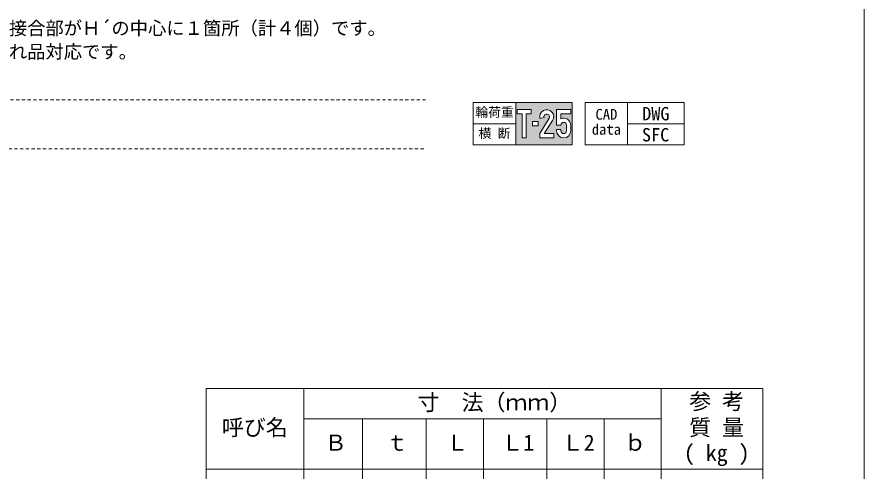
# Model space of a CAD drawing. Units: millimetres at full size; details may follow other scales. Extents: x 437 to 15013, y 6664 to 15633.
# Drawn here: x 3229 to 6227, y 9659 to 11266 of the extents above; entities that cross this region are included whole.
import ezdxf
from ezdxf.enums import TextEntityAlignment as Align

# ---------------------------------------------------------------- set-up
doc = ezdxf.new("R2010")
doc.units = ezdxf.units.MM
doc.header["$LTSCALE"] = 15
doc.linetypes.add('USER1', pattern=[1.35, 0.75, -0.6])
doc.layers.add('0_2', color=7, linetype='Continuous')
doc.layers.add('集水桝', color=7, linetype='Continuous')
for name, color, linetype, lineweight in [('_0-0_', 7, 'Continuous', 20), ('ハッチング', 7, 'Continuous', 5), ('寸法線', 7, 'Continuous', 9), ('枠', 5, 'Continuous', 5)]:
    doc.layers.add(name, color=color, linetype=linetype, lineweight=lineweight)
doc.styles.add('ＭＳ ゴシック', font='')
doc.styles.get('ＭＳ ゴシック').set_extended_font_data('MS Gothic')

msp = doc.modelspace()

# ---------------------------------------------------------------- hatches: boundary and pattern name
at = {"layer": 'ハッチング'}
h = msp.add_hatch(color=256, dxfattribs=at)
h.paths.add_polyline_path([(5194.41, 10813.27), (5194.41, 10963.27), (4994.41, 10963.27), (4994.41, 10813.27)])
h.paths.add_polyline_path([(5031.91, 10838.27), (5016.91, 10838.27), (5016.91, 10923.27), (4999.41, 10923.27), (4999.41, 10938.27), (5049.41, 10938.27), (5049.41, 10923.27), (5031.91, 10923.27)], flags=16)
h.paths.add_polyline_path([(5079.41, 10853.27), (5112.75, 10907.75, 0.53298), (5105.93, 10922.62, 0.53298), (5094.75, 10910.68), (5080.26, 10906.8, -0.5398), (5108.34, 10937.42, -0.5398), (5125.26, 10899.48), (5094.7, 10853.27), (5129.41, 10853.27), (5129.41, 10838.27), (5079.41, 10838.27)], flags=16)
h.paths.add_polyline_path([(5054.41, 10880.77), (5054.41, 10895.77), (5074.41, 10895.77), (5074.41, 10880.77)], flags=16)
h.paths.add_polyline_path([(5139.41, 10863.27), (5139.41, 10868.27), (5154.41, 10868.27), (5154.41, 10863.27, 1), (5174.41, 10863.27), (5174.41, 10883.27, 1), (5154.41, 10883.27), (5139.41, 10883.27), (5139.41, 10938.27), (5189.41, 10938.27), (5189.41, 10923.27), (5154.41, 10923.27), (5154.41, 10906.18, -0.54057), (5189.41, 10883.27), (5189.41, 10863.27, -0.41421), (5164.41, 10838.27, -0.41421)], flags=16)

# ---------------------------------------------------------------- linework, layer by layer
at = {"layer": '_0-0_'}
for p, q in [((3898.97, 9951.24), (3898.97, 7705.36)), ((5868.94, 9951.24), (3898.97, 9951.24)), ((4244.23, 9951.24), (4244.23, 7705.36)), ((5508.94, 7705.36), (5508.94, 9951.24)), ((5868.94, 7705.36), (5868.94, 9951.24)), ((5508.94, 9843.51), (4244.23, 9843.51)), ((4452.81, 7705.36), (4452.81, 9843.51)), ((4678.05, 7705.36), (4678.05, 9843.51)), ((4879.93, 9843.51), (4879.93, 7705.36)), ((5105.18, 7705.36), (5105.18, 9843.51)), ((5307.06, 9843.51), (5307.06, 7705.36)), ((3898.97, 9665.89), (5868.94, 9665.89))]:
    msp.add_line(p, q, dxfattribs=at)
at = {"layer": 'ハッチング', "lineweight": 20}
for p, q in [((4844.41, 10963.27), (4844.41, 10813.27)), ((4844.41, 10963.27), (5194.41, 10963.27)), ((4994.41, 10963.27), (4994.41, 10813.27)), ((5194.41, 10963.27), (5194.41, 10813.27)), ((5240.63, 10963.27), (5240.63, 10813.27)), ((5240.63, 10963.27), (5590.63, 10963.27)), ((5390.63, 10963.27), (5390.63, 10813.27)), ((5590.63, 10963.27), (5590.63, 10813.27)), ((4844.41, 10888.27), (4994.41, 10888.27)), ((5390.63, 10888.27), (5590.63, 10888.27)), ((4844.41, 10813.27), (5194.41, 10813.27)), ((5240.63, 10813.27), (5590.63, 10813.27))]:
    msp.add_line(p, q, dxfattribs=at)
at = {"layer": 'ハッチング'}
for p, q in [((5080.26, 10906.8), (5094.75, 10910.68)), ((5174.41, 10863.27), (5174.41, 10883.27)), ((5189.41, 10883.27), (5189.41, 10863.27)), ((5154.41, 10868.27), (5154.41, 10863.27))]:
    msp.add_line(p, q, dxfattribs=at)
for points in [[(5016.91, 10838.27), (5016.91, 10923.27), (4999.41, 10923.27), (4999.41, 10938.27), (5049.41, 10938.27), (5049.41, 10923.27), (5031.91, 10923.27), (5031.91, 10838.27)], [(5054.41, 10895.77), (5074.41, 10895.77), (5074.41, 10880.77), (5054.41, 10880.77)]]:
    msp.add_lwpolyline(points, close=True, dxfattribs=at)
for points in [[(5154.41, 10883.27), (5139.41, 10883.27), (5139.41, 10938.27), (5189.41, 10938.27), (5189.41, 10923.27), (5154.41, 10923.27), (5154.41, 10906.18)], [(5112.75, 10907.75), (5079.41, 10853.27), (5079.41, 10838.27), (5129.41, 10838.27), (5129.41, 10853.27), (5094.7, 10853.27), (5125.26, 10899.48)], [(5139.41, 10863.27), (5139.41, 10868.27), (5154.41, 10868.27)]]:
    msp.add_lwpolyline(points, dxfattribs=at)
for centre, radius, start, end in [((5104.35, 10912.9), 24.85, 327.32155, 194.20268), ((5104.35, 10912.9), 9.85, 328.53575, 192.98848), ((5164.41, 10883.27), 25, 0, 113.57818), ((5164.41, 10883.27), 10, 0, 180), ((5164.41, 10863.27), 25, 180, 0), ((5164.41, 10863.27), 10, 180, 0)]:
    msp.add_arc(centre, radius, start, end, dxfattribs=at)
at = {"layer": '寸法線', "linetype": 'USER1'}
for p, q in [((4675.81, 10972.59), (466.35, 10972.59)), ((466.35, 10799.19), (4675.81, 10799.19))]:
    msp.add_line(p, q, dxfattribs=at)
at = {"layer": '枠', "lineweight": 20}
msp.add_line((6227.2, 6873.7), (6227.2, 15273.7), dxfattribs=at)

# ---------------------------------------------------------------- texts
at = {"layer": '0_2', "style": 'ＭＳ ゴシック'}
for s, p in [('\u3000    呼び名３００～５００は、側版接合部がＨ´の中心に１箇所（計４個）です。', (2100.56, 11250.46)), ('\u3000(2) ○印のサイズについては、仕入れ品対応です。', (2100.56, 11167.13))]:
    msp.add_text(s, height=47.47, dxfattribs=at).set_placement(p, align=Align.TOP_LEFT)
at = {"layer": '_0-0_', "style": 'ＭＳ ゴシック'}
for s, p in [('寸\u3000法（ｍｍ）', (4647.43, 9856.45)), ('参 考', (5608.31, 9860.12)), ('呼び名', (3954.48, 9767.64)), ('質 量', (5608.31, 9767.64)), ('Ｂ', (4318.52, 9713.77)), ('ｔ', (4535.43, 9713.77)), ('Ｌ', (4748.99, 9713.77)), ('Ｌ1', (4943.81, 9713.77)), ('Ｌ2', (5157.37, 9713.77)), ('ｂ', (5378, 9713.77)), ('( kg )', (5589.56, 9677.92))]:
    msp.add_text(s, height=56.96, dxfattribs=at).set_placement(p, align=Align.BOTTOM_LEFT)
at = {"layer": 'ハッチング', "style": 'ＭＳ ゴシック'}
for s, p in [('輪荷重', (4919.41, 10929.48)), ('横 断', (4919.41, 10854.48))]:
    msp.add_text(s, height=33.23, dxfattribs=at).set_placement(p, align=Align.MIDDLE_CENTER)
for s, p in [('CAD', (5276.78, 10940.84)), ('data', (5263.83, 10887.5))]:
    msp.add_text(s, height=37.98, dxfattribs=at).set_placement(p, align=Align.TOP_LEFT)
at = {"layer": '集水桝', "style": 'ＭＳ ゴシック'}
for s, p in [('DWG', (5441.91, 10886.12)), ('SFC', (5441.05, 10811.41))]:
    msp.add_text(s, height=47.47, dxfattribs=at).set_placement(p, align=Align.BOTTOM_LEFT)

doc.saveas('drawing.dxf')
